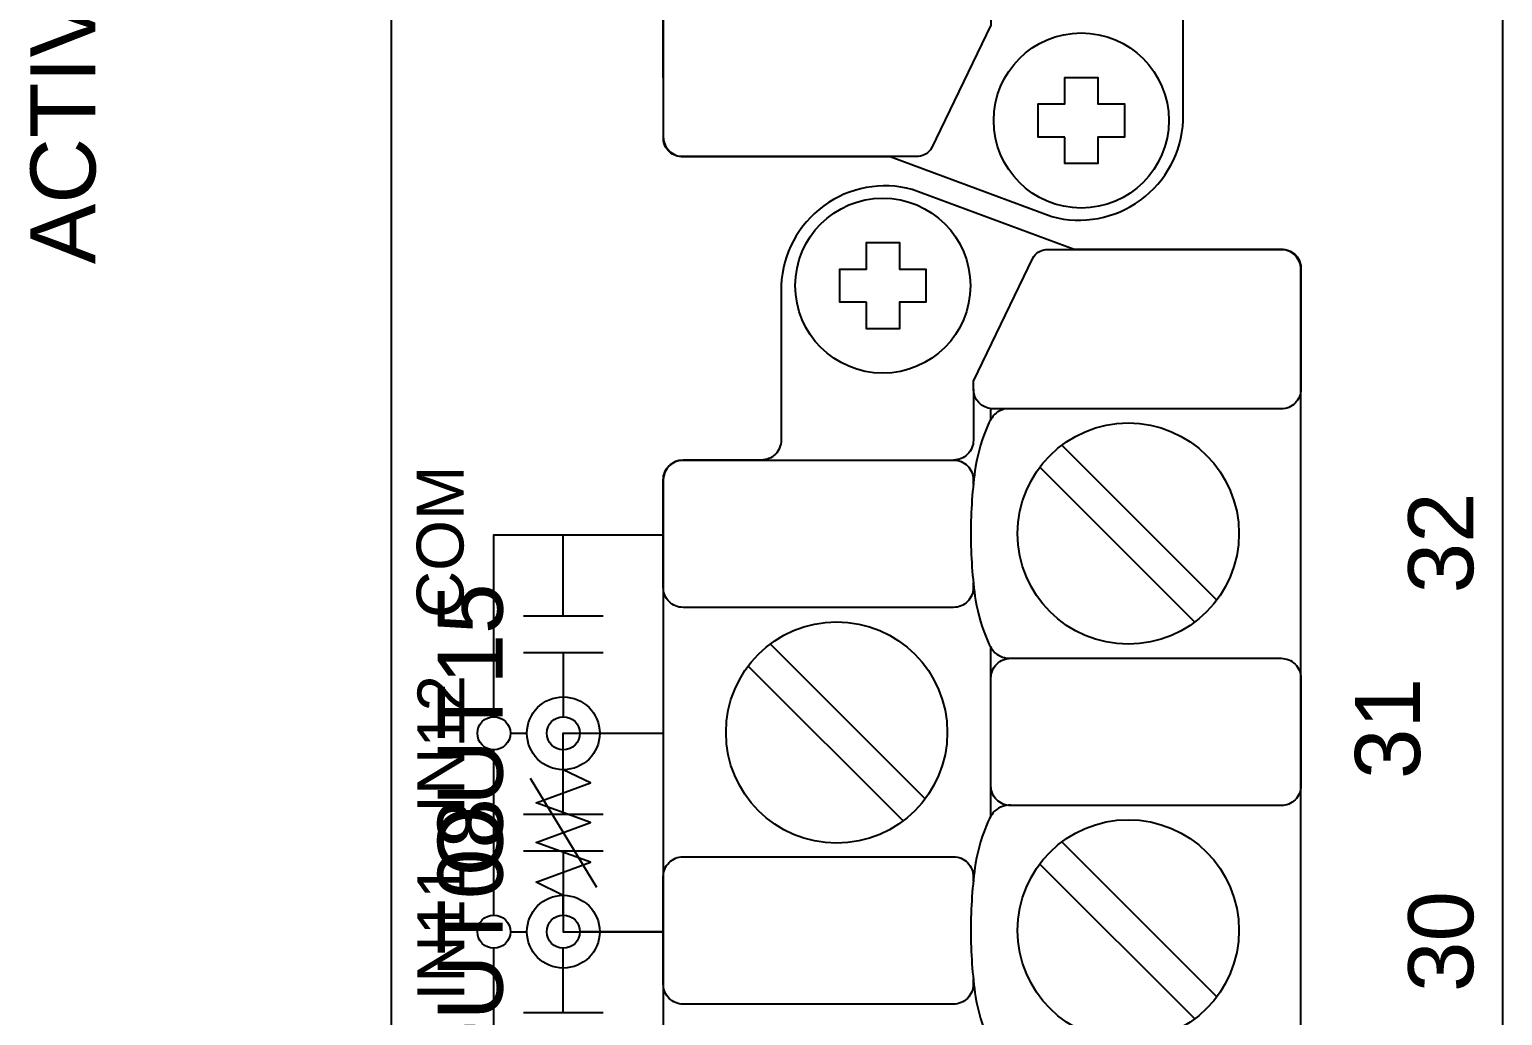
# Model space of a CAD drawing. Extents: x 1 to 47, y 1 to 35.
# Drawn here: x 29.284 to 31.511, y 13.139 to 14.63 of the extents above; entities that cross this region are included whole.
import ezdxf

# ---------------------------------------------------------------- set-up
doc = ezdxf.new("R2010")
doc.units = 0
doc.header["$MEASUREMENT"] = 0
for name, color, linetype in [('4_01__0__EMPTY', 7, 'CONTINUOUS'), ('4_02__1___8__INDEPENDENT_I', 7, 'CONTINUOUS'), ('4_03__2___8__OPTOISOLATED_', 7, 'CONTINUOUS'), ('4_04__4___24__OPTOISOLATED', 7, 'CONTINUOUS'), ('4_05__5___8__INDEPENDENT_I', 7, 'CONTINUOUS'), ('4_06__6___8__INDEPENDENT_I', 7, 'CONTINUOUS'), ('4_07__7___8__OPTOISOLATED_', 7, 'CONTINUOUS'), ('4_08__8___8__OPTOISOLATED_', 7, 'CONTINUOUS'), ('7_00______DWG_', 7, 'CONTINUOUS')]:
    doc.layers.add(name, color=color, linetype=linetype)
doc.styles.add('ARIAL', font='arial.ttf')

msp = doc.modelspace()

# ---------------------------------------------------------------- linework, layer by layer
at = {"layer": '4_01__0__EMPTY'}
for points in [[(31.1761, 14.7556, 0.414213), (31.2061, 14.7856), (31.2062, 19.7674, 0.414214), (31.1762, 19.7974), (30.8631, 19.7974), (30.6184, 19.8883, 0.480048), (30.4202, 19.7433), (30.4202, 19.5091, -0.414214), (30.3902, 19.4791), (30.272, 19.4791, 0.414212), (30.242, 19.4491), (30.2419, 19.4491), (30.2419, 14.468, 0.414215), (30.2719, 14.438), (30.5848, 14.4381), (30.8296, 14.3472, 0.47859), (31.0281, 14.4922), (31.0281, 14.7256, -0.414214), (31.0581, 14.7556)], [(31.1761, 9.2556, 0.414213), (31.2061, 9.2856), (31.2062, 14.2674, 0.414214), (31.1762, 14.2974), (30.8631, 14.2974), (30.6184, 14.3883, 0.480048), (30.4202, 14.2433), (30.4202, 14.0091, -0.414214), (30.3902, 13.9791), (30.272, 13.9791, 0.414212), (30.242, 13.9491), (30.2419, 13.9491), (30.2419, 8.968, 0.414215), (30.2719, 8.938), (30.5848, 8.9381), (30.8296, 8.8472, 0.47859), (31.0281, 8.9922), (31.0281, 9.2256, -0.414214), (31.0581, 9.2556)]]:
    msp.add_lwpolyline(points, format="xyb", close=True, dxfattribs=at)
for points in [[(30.8492, 14.4676), (30.8089, 14.4676), (30.8089, 14.5176), (30.8492, 14.5176), (30.8492, 14.5577), (30.8991, 14.5577), (30.8991, 14.5176), (30.9391, 14.5176), (30.9391, 14.4676), (30.8991, 14.4676), (30.8991, 14.4275), (30.8492, 14.4275)], [(30.5491, 14.2179), (30.5088, 14.2179), (30.5088, 14.2678), (30.5491, 14.2678), (30.5491, 14.3079), (30.599, 14.3079), (30.599, 14.2678), (30.639, 14.2678), (30.639, 14.2179), (30.599, 14.2179), (30.599, 14.1777), (30.5491, 14.1777)]]:
    msp.add_lwpolyline(points, close=True, dxfattribs=at)
for centre in [(30.874, 14.4926), (30.5739, 14.2428)]:
    msp.add_circle(centre, 0.1324, dxfattribs=at)
at = {"layer": '4_02__1___8__INDEPENDENT_I'}
for points in [[(31.1761, 14.7556, 0.414213), (31.2061, 14.7856), (31.2062, 19.7674, 0.414214), (31.1762, 19.7974), (30.8631, 19.7974), (30.6184, 19.8883, 0.480048), (30.4202, 19.7433), (30.4202, 19.5091, -0.414214), (30.3902, 19.4791), (30.272, 19.4791, 0.414212), (30.242, 19.4491), (30.2419, 19.4491), (30.2419, 14.468, 0.414215), (30.2719, 14.438), (30.5848, 14.4381), (30.8296, 14.3472, 0.47859), (31.0281, 14.4922), (31.0281, 14.7256, -0.414214), (31.0581, 14.7556)], [(31.1761, 9.2556, 0.414213), (31.2061, 9.2856), (31.2062, 14.2674, 0.414214), (31.1762, 14.2974), (30.8631, 14.2974), (30.6184, 14.3883, 0.480048), (30.4202, 14.2433), (30.4202, 14.0091, -0.414214), (30.3902, 13.9791), (30.272, 13.9791, 0.414212), (30.242, 13.9491), (30.2419, 13.9491), (30.2419, 8.968, 0.414215), (30.2719, 8.938), (30.5848, 8.9381), (30.8296, 8.8472, 0.47859), (31.0281, 8.9922), (31.0281, 9.2256, -0.414214), (31.0581, 9.2556)], [(31.206, 14.2707), (31.2062, 14.0864, -0.414214), (31.1762, 14.0564), (30.7391, 14.0564, -0.390527), (30.7108, 14.0864), (30.7108, 14.0986), (30.8005, 14.2845, -0.241514), (30.8205, 14.2974), (31.1762, 14.2974, -0.422157)]]:
    msp.add_lwpolyline(points, format="xyb", close=True, dxfattribs=at)
for points in [[(30.7374, 14.9949), (30.7374, 14.6368), (30.6476, 14.4509, -0.241986), (30.6277, 14.4381), (30.2719, 14.438, -0.422157), (30.2421, 14.4647), (30.2419, 14.649, -0.414214), (30.2719, 14.679), (30.7091, 14.679, -0.390527), (30.7374, 14.649)], [(30.7108, 14.0864), (30.7109, 14.0091, -0.414214), (30.6809, 13.9791)], [(30.7589, 14.0564, 0.127742), (30.7435, 14.0486, 0.081668), (30.7333, 14.033, 0.0591), (30.714, 13.9693, 0.034646), (30.7069, 13.8678, 0.03436), (30.714, 13.7671, 0.0591), (30.7333, 13.7034, 0.081668), (30.7435, 13.6877, 0.191033), (30.7674, 13.6792)], [(30.7107, 13.7941), (30.7107, 13.7862, -0.414214), (30.6807, 13.7562), (30.2719, 13.7562, -0.414214), (30.2419, 13.7862), (30.2419, 13.9491, -0.414214), (30.2719, 13.9791), (30.6807, 13.9791, -0.414214), (30.7107, 13.9491), (30.7107, 13.9423)], [(30.7374, 13.6492, -0.414214), (30.7674, 13.6792), (31.1761, 13.6792, -0.414214), (31.2061, 13.6492), (31.2061, 13.4864, -0.414214), (31.1761, 13.4564), (30.7674, 13.4564, -0.414214), (30.7374, 13.4864)], [(30.7674, 13.4571, 0.191033), (30.7435, 13.4486, 0.081668), (30.7333, 13.433, 0.0591), (30.714, 13.3693, 0.034646), (30.7069, 13.2678, 0.03436), (30.714, 13.1671, 0.0591), (30.7333, 13.1034, 0.081668), (30.7435, 13.0877, 0.191033), (30.7674, 13.0792)], [(30.7107, 13.1941), (30.7107, 13.1862, -0.414214), (30.6807, 13.1562), (30.2719, 13.1562, -0.414214), (30.2419, 13.1862), (30.2419, 13.3491, -0.414214), (30.2719, 13.3791), (30.6807, 13.3791, -0.414214), (30.7107, 13.3491), (30.7107, 13.3422)]]:
    msp.add_lwpolyline(points, format="xyb", dxfattribs=at)
for points in [[(30.8492, 14.4676), (30.8089, 14.4676), (30.8089, 14.5176), (30.8492, 14.5176), (30.8492, 14.5577), (30.8991, 14.5577), (30.8991, 14.5176), (30.9391, 14.5176), (30.9391, 14.4676), (30.8991, 14.4676), (30.8991, 14.4275), (30.8492, 14.4275)], [(30.5491, 14.2179), (30.5088, 14.2179), (30.5088, 14.2678), (30.5491, 14.2678), (30.5491, 14.3079), (30.599, 14.3079), (30.599, 14.2678), (30.639, 14.2678), (30.639, 14.2179), (30.599, 14.2179), (30.599, 14.1777), (30.5491, 14.1777)]]:
    msp.add_lwpolyline(points, close=True, dxfattribs=at)
for points in [[(30.7367, 14.0567), (30.7367, 14.0396)], [(30.8447, 14.0016), (31.0789, 13.7674)], [(30.8113, 13.9681), (31.0455, 13.734)], [(30.0908, 13.7436), (30.0908, 13.8658), (30.2419, 13.8658)], [(30.0308, 13.7436), (30.1508, 13.7436)], [(30.4038, 13.7009), (30.6379, 13.4667)], [(30.0308, 13.6879), (30.1508, 13.6879)], [(30.0908, 13.6879), (30.0908, 13.5907)], [(30.7374, 13.4406), (30.7374, 13.6957)], [(30.3703, 13.6675), (30.6045, 13.4333)], [(30.1158, 13.5658), (30.2419, 13.5658)], [(30.0908, 13.4436), (30.0908, 13.5408)], [(30.0408, 13.4982), (30.1408, 13.3332)], [(30.0308, 13.4436), (30.1508, 13.4436)], [(30.0308, 13.3879), (30.1508, 13.3879)], [(30.0908, 13.3879), (30.0908, 13.2658), (30.2419, 13.2658)], [(30.8447, 13.4016), (31.0789, 13.1674)], [(30.8113, 13.3681), (31.0455, 13.134)]]:
    msp.add_lwpolyline(points, dxfattribs=at)
for centre, radius in [((30.874, 14.4926), 0.1324), ((30.5739, 14.2428), 0.1324), ((30.9451, 13.8678), 0.1673), ((30.5041, 13.5671), 0.1673), ((30.0908, 13.5658), 0.025), ((30.9451, 13.2678), 0.1673)]:
    msp.add_circle(centre, radius, dxfattribs=at)
at = {"layer": '4_03__2___8__OPTOISOLATED_'}
for points in [[(31.1761, 14.7556, 0.414213), (31.2061, 14.7856), (31.2062, 19.7674, 0.414214), (31.1762, 19.7974), (30.8631, 19.7974), (30.6184, 19.8883, 0.480048), (30.4202, 19.7433), (30.4202, 19.5091, -0.414214), (30.3902, 19.4791), (30.272, 19.4791, 0.414212), (30.242, 19.4491), (30.2419, 19.4491), (30.2419, 14.468, 0.414215), (30.2719, 14.438), (30.5848, 14.4381), (30.8296, 14.3472, 0.47859), (31.0281, 14.4922), (31.0281, 14.7256, -0.414214), (31.0581, 14.7556)], [(31.1761, 9.2556, 0.414213), (31.2061, 9.2856), (31.2062, 14.2674, 0.414214), (31.1762, 14.2974), (30.8631, 14.2974), (30.6184, 14.3883, 0.480048), (30.4202, 14.2433), (30.4202, 14.0091, -0.414214), (30.3902, 13.9791), (30.272, 13.9791, 0.414212), (30.242, 13.9491), (30.2419, 13.9491), (30.2419, 8.968, 0.414215), (30.2719, 8.938), (30.5848, 8.9381), (30.8296, 8.8472, 0.47859), (31.0281, 8.9922), (31.0281, 9.2256, -0.414214), (31.0581, 9.2556)], [(31.206, 14.2707), (31.2062, 14.0864, -0.414214), (31.1762, 14.0564), (30.7391, 14.0564, -0.390527), (30.7108, 14.0864), (30.7108, 14.0986), (30.8005, 14.2845, -0.241514), (30.8205, 14.2974), (31.1762, 14.2974, -0.422157)]]:
    msp.add_lwpolyline(points, format="xyb", close=True, dxfattribs=at)
for points in [[(30.7374, 14.9949), (30.7374, 14.6368), (30.6476, 14.4509, -0.241986), (30.6277, 14.4381), (30.2719, 14.438, -0.422157), (30.2421, 14.4647), (30.2419, 14.649, -0.414214), (30.2719, 14.679), (30.7091, 14.679, -0.390527), (30.7374, 14.649)], [(30.7108, 14.0864), (30.7109, 14.0091, -0.414214), (30.6809, 13.9791)], [(30.7589, 14.0564, 0.127742), (30.7435, 14.0486, 0.081668), (30.7333, 14.033, 0.0591), (30.714, 13.9693, 0.034646), (30.7069, 13.8678, 0.03436), (30.714, 13.7671, 0.0591), (30.7333, 13.7034, 0.081668), (30.7435, 13.6877, 0.191033), (30.7674, 13.6792)], [(30.7107, 13.7941), (30.7107, 13.7862, -0.414214), (30.6807, 13.7562), (30.2719, 13.7562, -0.414214), (30.2419, 13.7862), (30.2419, 13.9491, -0.414214), (30.2719, 13.9791), (30.6807, 13.9791, -0.414214), (30.7107, 13.9491), (30.7107, 13.9423)], [(30.7374, 13.6492, -0.414214), (30.7674, 13.6792), (31.1761, 13.6792, -0.414214), (31.2061, 13.6492), (31.2061, 13.4864, -0.414214), (31.1761, 13.4564), (30.7674, 13.4564, -0.414214), (30.7374, 13.4864)], [(30.7674, 13.4571, 0.191033), (30.7435, 13.4486, 0.081668), (30.7333, 13.433, 0.0591), (30.714, 13.3693, 0.034646), (30.7069, 13.2678, 0.03436), (30.714, 13.1671, 0.0591), (30.7333, 13.1034, 0.081668), (30.7435, 13.0877, 0.191033), (30.7674, 13.0792)], [(30.7107, 13.1941), (30.7107, 13.1862, -0.414214), (30.6807, 13.1562), (30.2719, 13.1562, -0.414214), (30.2419, 13.1862), (30.2419, 13.3491, -0.414214), (30.2719, 13.3791), (30.6807, 13.3791, -0.414214), (30.7107, 13.3491), (30.7107, 13.3422)]]:
    msp.add_lwpolyline(points, format="xyb", dxfattribs=at)
for points in [[(30.8492, 14.4676), (30.8089, 14.4676), (30.8089, 14.5176), (30.8492, 14.5176), (30.8492, 14.5577), (30.8991, 14.5577), (30.8991, 14.5176), (30.9391, 14.5176), (30.9391, 14.4676), (30.8991, 14.4676), (30.8991, 14.4275), (30.8492, 14.4275)], [(30.5491, 14.2179), (30.5088, 14.2179), (30.5088, 14.2678), (30.5491, 14.2678), (30.5491, 14.3079), (30.599, 14.3079), (30.599, 14.2678), (30.639, 14.2678), (30.639, 14.2179), (30.599, 14.2179), (30.599, 14.1777), (30.5491, 14.1777)]]:
    msp.add_lwpolyline(points, close=True, dxfattribs=at)
for points in [[(30.7367, 14.0567), (30.7367, 14.0396)], [(30.8447, 14.0016), (31.0789, 13.7674)], [(30.8113, 13.9681), (31.0455, 13.734)], [(30.0908, 13.7436), (30.0908, 13.8658), (30.2419, 13.8658)], [(30.0308, 13.7436), (30.1508, 13.7436)], [(30.4038, 13.7009), (30.6379, 13.4667)], [(30.0308, 13.6879), (30.1508, 13.6879)], [(30.0908, 13.6879), (30.0908, 13.5907)], [(30.7374, 13.4406), (30.7374, 13.6957)], [(30.3703, 13.6675), (30.6045, 13.4333)], [(30.1158, 13.5658), (30.2419, 13.5658)], [(30.0908, 13.4436), (30.0908, 13.5408)], [(30.0408, 13.4982), (30.1408, 13.3332)], [(30.0308, 13.4436), (30.1508, 13.4436)], [(30.0308, 13.3879), (30.1508, 13.3879)], [(30.0908, 13.3879), (30.0908, 13.2658), (30.2419, 13.2658)], [(30.8447, 13.4016), (31.0789, 13.1674)], [(30.8113, 13.3681), (31.0455, 13.134)]]:
    msp.add_lwpolyline(points, dxfattribs=at)
for centre, radius in [((30.874, 14.4926), 0.1324), ((30.5739, 14.2428), 0.1324), ((30.9451, 13.8678), 0.1673), ((30.5041, 13.5671), 0.1673), ((30.0908, 13.5658), 0.025), ((30.9451, 13.2678), 0.1673)]:
    msp.add_circle(centre, radius, dxfattribs=at)
at = {"layer": '4_04__4___24__OPTOISOLATED'}
for points in [[(31.1761, 14.7556, 0.414213), (31.2061, 14.7856), (31.2062, 19.7674, 0.414214), (31.1762, 19.7974), (30.8631, 19.7974), (30.6184, 19.8883, 0.480048), (30.4202, 19.7433), (30.4202, 19.5091, -0.414214), (30.3902, 19.4791), (30.272, 19.4791, 0.414212), (30.242, 19.4491), (30.2419, 19.4491), (30.2419, 14.468, 0.414215), (30.2719, 14.438), (30.5848, 14.4381), (30.8296, 14.3472, 0.47859), (31.0281, 14.4922), (31.0281, 14.7256, -0.414214), (31.0581, 14.7556)], [(31.1761, 9.2556, 0.414213), (31.2061, 9.2856), (31.2062, 14.2674, 0.414214), (31.1762, 14.2974), (30.8631, 14.2974), (30.6184, 14.3883, 0.480048), (30.4202, 14.2433), (30.4202, 14.0091, -0.414214), (30.3902, 13.9791), (30.272, 13.9791, 0.414212), (30.242, 13.9491), (30.2419, 13.9491), (30.2419, 8.968, 0.414215), (30.2719, 8.938), (30.5848, 8.9381), (30.8296, 8.8472, 0.47859), (31.0281, 8.9922), (31.0281, 9.2256, -0.414214), (31.0581, 9.2556)], [(31.206, 14.2707), (31.2062, 14.0864, -0.414214), (31.1762, 14.0564), (30.7391, 14.0564, -0.390527), (30.7108, 14.0864), (30.7108, 14.0986), (30.8005, 14.2845, -0.241514), (30.8205, 14.2974), (31.1762, 14.2974, -0.422157)]]:
    msp.add_lwpolyline(points, format="xyb", close=True, dxfattribs=at)
for points in [[(30.7374, 14.9949), (30.7374, 14.6368), (30.6476, 14.4509, -0.241986), (30.6277, 14.4381), (30.2719, 14.438, -0.422157), (30.2421, 14.4647), (30.2419, 14.649, -0.414214), (30.2719, 14.679), (30.7091, 14.679, -0.390527), (30.7374, 14.649)], [(30.7108, 14.0864), (30.7109, 14.0091, -0.414214), (30.6809, 13.9791)], [(30.7589, 14.0564, 0.127742), (30.7435, 14.0486, 0.081668), (30.7333, 14.033, 0.0591), (30.714, 13.9693, 0.034646), (30.7069, 13.8678, 0.03436), (30.714, 13.7671, 0.0591), (30.7333, 13.7034, 0.081668), (30.7435, 13.6877, 0.191033), (30.7674, 13.6792)], [(30.7107, 13.7941), (30.7107, 13.7862, -0.414214), (30.6807, 13.7562), (30.2719, 13.7562, -0.414214), (30.2419, 13.7862), (30.2419, 13.9491, -0.414214), (30.2719, 13.9791), (30.6807, 13.9791, -0.414214), (30.7107, 13.9491), (30.7107, 13.9423)], [(30.7374, 13.6492, -0.414214), (30.7674, 13.6792), (31.1761, 13.6792, -0.414214), (31.2061, 13.6492), (31.2061, 13.4864, -0.414214), (31.1761, 13.4564), (30.7674, 13.4564, -0.414214), (30.7374, 13.4864)], [(30.7674, 13.4571, 0.191033), (30.7435, 13.4486, 0.081668), (30.7333, 13.433, 0.0591), (30.714, 13.3693, 0.034646), (30.7069, 13.2678, 0.03436), (30.714, 13.1671, 0.0591), (30.7333, 13.1034, 0.081668), (30.7435, 13.0877, 0.191033), (30.7674, 13.0792)], [(30.7107, 13.1941), (30.7107, 13.1862, -0.414214), (30.6807, 13.1562), (30.2719, 13.1562, -0.414214), (30.2419, 13.1862), (30.2419, 13.3491, -0.414214), (30.2719, 13.3791), (30.6807, 13.3791, -0.414214), (30.7107, 13.3491), (30.7107, 13.3422)]]:
    msp.add_lwpolyline(points, format="xyb", dxfattribs=at)
for points in [[(30.8492, 14.4676), (30.8089, 14.4676), (30.8089, 14.5176), (30.8492, 14.5176), (30.8492, 14.5577), (30.8991, 14.5577), (30.8991, 14.5176), (30.9391, 14.5176), (30.9391, 14.4676), (30.8991, 14.4676), (30.8991, 14.4275), (30.8492, 14.4275)], [(30.5491, 14.2179), (30.5088, 14.2179), (30.5088, 14.2678), (30.5491, 14.2678), (30.5491, 14.3079), (30.599, 14.3079), (30.599, 14.2678), (30.639, 14.2678), (30.639, 14.2179), (30.599, 14.2179), (30.599, 14.1777), (30.5491, 14.1777)]]:
    msp.add_lwpolyline(points, close=True, dxfattribs=at)
for points in [[(30.7367, 14.0567), (30.7367, 14.0396)], [(30.8447, 14.0016), (31.0789, 13.7674)], [(30.8113, 13.9681), (31.0455, 13.734)], [(29.9858, 13.5908), (29.9858, 13.8658), (30.2419, 13.8658)], [(30.4038, 13.7009), (30.6379, 13.4667)], [(30.7374, 13.4406), (30.7374, 13.6957)], [(30.3703, 13.6675), (30.6045, 13.4333)], [(30.0108, 13.5658), (30.0358, 13.5658)], [(30.1458, 13.5658), (30.2419, 13.5658)], [(29.9858, 13.2908), (29.9858, 13.5408)], [(30.8447, 13.4016), (31.0789, 13.1674)], [(30.8113, 13.3681), (31.0455, 13.134)], [(30.0108, 13.2658), (30.0358, 13.2658)], [(30.1458, 13.2658), (30.2419, 13.2658)], [(29.9858, 12.9908), (29.9858, 13.2408)]]:
    msp.add_lwpolyline(points, dxfattribs=at)
for centre, radius in [((30.874, 14.4926), 0.1324), ((30.5739, 14.2428), 0.1324), ((30.9451, 13.8678), 0.1673), ((30.5041, 13.5671), 0.1673), ((30.0908, 13.5658), 0.055), ((29.9858, 13.5658), 0.025), ((30.9451, 13.2678), 0.1673), ((30.0908, 13.2658), 0.055), ((29.9858, 13.2658), 0.025)]:
    msp.add_circle(centre, radius, dxfattribs=at)
at = {"layer": '4_05__5___8__INDEPENDENT_I'}
for points in [[(31.1761, 14.7556, 0.414213), (31.2061, 14.7856), (31.2062, 19.7674, 0.414214), (31.1762, 19.7974), (30.8631, 19.7974), (30.6184, 19.8883, 0.480048), (30.4202, 19.7433), (30.4202, 19.5091, -0.414214), (30.3902, 19.4791), (30.272, 19.4791, 0.414212), (30.242, 19.4491), (30.2419, 19.4491), (30.2419, 14.468, 0.414215), (30.2719, 14.438), (30.5848, 14.4381), (30.8296, 14.3472, 0.47859), (31.0281, 14.4922), (31.0281, 14.7256, -0.414214), (31.0581, 14.7556)], [(31.1761, 9.2556, 0.414213), (31.2061, 9.2856), (31.2062, 14.2674, 0.414214), (31.1762, 14.2974), (30.8631, 14.2974), (30.6184, 14.3883, 0.480048), (30.4202, 14.2433), (30.4202, 14.0091, -0.414214), (30.3902, 13.9791), (30.272, 13.9791, 0.414212), (30.242, 13.9491), (30.2419, 13.9491), (30.2419, 8.968, 0.414215), (30.2719, 8.938), (30.5848, 8.9381), (30.8296, 8.8472, 0.47859), (31.0281, 8.9922), (31.0281, 9.2256, -0.414214), (31.0581, 9.2556)], [(31.206, 14.2707), (31.2062, 14.0864, -0.414214), (31.1762, 14.0564), (30.7391, 14.0564, -0.390527), (30.7108, 14.0864), (30.7108, 14.0986), (30.8005, 14.2845, -0.241514), (30.8205, 14.2974), (31.1762, 14.2974, -0.422157)]]:
    msp.add_lwpolyline(points, format="xyb", close=True, dxfattribs=at)
for points in [[(30.7374, 14.9949), (30.7374, 14.6368), (30.6476, 14.4509, -0.241986), (30.6277, 14.4381), (30.2719, 14.438, -0.422157), (30.2421, 14.4647), (30.2419, 14.649, -0.414214), (30.2719, 14.679), (30.7091, 14.679, -0.390527), (30.7374, 14.649)], [(30.7108, 14.0864), (30.7109, 14.0091, -0.414214), (30.6809, 13.9791)], [(30.7589, 14.0564, 0.127742), (30.7435, 14.0486, 0.081668), (30.7333, 14.033, 0.0591), (30.714, 13.9693, 0.034646), (30.7069, 13.8678, 0.03436), (30.714, 13.7671, 0.0591), (30.7333, 13.7034, 0.081668), (30.7435, 13.6877, 0.191033), (30.7674, 13.6792)], [(30.7107, 13.7941), (30.7107, 13.7862, -0.414214), (30.6807, 13.7562), (30.2719, 13.7562, -0.414214), (30.2419, 13.7862), (30.2419, 13.9491, -0.414214), (30.2719, 13.9791), (30.6807, 13.9791, -0.414214), (30.7107, 13.9491), (30.7107, 13.9423)], [(30.7374, 13.6492, -0.414214), (30.7674, 13.6792), (31.1761, 13.6792, -0.414214), (31.2061, 13.6492), (31.2061, 13.4864, -0.414214), (31.1761, 13.4564), (30.7674, 13.4564, -0.414214), (30.7374, 13.4864)], [(30.7674, 13.4571, 0.191033), (30.7435, 13.4486, 0.081668), (30.7333, 13.433, 0.0591), (30.714, 13.3693, 0.034646), (30.7069, 13.2678, 0.03436), (30.714, 13.1671, 0.0591), (30.7333, 13.1034, 0.081668), (30.7435, 13.0877, 0.191033), (30.7674, 13.0792)], [(30.7107, 13.1941), (30.7107, 13.1862, -0.414214), (30.6807, 13.1562), (30.2719, 13.1562, -0.414214), (30.2419, 13.1862), (30.2419, 13.3491, -0.414214), (30.2719, 13.3791), (30.6807, 13.3791, -0.414214), (30.7107, 13.3491), (30.7107, 13.3422)]]:
    msp.add_lwpolyline(points, format="xyb", dxfattribs=at)
for points in [[(30.8492, 14.4676), (30.8089, 14.4676), (30.8089, 14.5176), (30.8492, 14.5176), (30.8492, 14.5577), (30.8991, 14.5577), (30.8991, 14.5176), (30.9391, 14.5176), (30.9391, 14.4676), (30.8991, 14.4676), (30.8991, 14.4275), (30.8492, 14.4275)], [(30.5491, 14.2179), (30.5088, 14.2179), (30.5088, 14.2678), (30.5491, 14.2678), (30.5491, 14.3079), (30.599, 14.3079), (30.599, 14.2678), (30.639, 14.2678), (30.639, 14.2179), (30.599, 14.2179), (30.599, 14.1777), (30.5491, 14.1777)]]:
    msp.add_lwpolyline(points, close=True, dxfattribs=at)
for points in [[(30.7367, 14.0567), (30.7367, 14.0396)], [(30.8447, 14.0016), (31.0789, 13.7674)], [(30.8113, 13.9681), (31.0455, 13.734)], [(30.4038, 13.7009), (30.6379, 13.4667)], [(30.7374, 13.4406), (30.7374, 13.6957)], [(30.3703, 13.6675), (30.6045, 13.4333)], [(30.0908, 13.2908), (30.0908, 13.3207), (30.0496, 13.3407), (30.1321, 13.3707), (30.0496, 13.4007), (30.1321, 13.4307), (30.0496, 13.4608), (30.1321, 13.4908), (30.0908, 13.5108), (30.0908, 13.5658), (30.2419, 13.5658)], [(30.8447, 13.4016), (31.0789, 13.1674)], [(30.8113, 13.3681), (31.0455, 13.134)], [(30.2419, 13.2658), (30.1158, 13.2658)], [(30.0908, 13.1436), (30.0908, 13.2408)], [(30.0308, 13.1436), (30.1508, 13.1436)]]:
    msp.add_lwpolyline(points, dxfattribs=at)
for centre, radius in [((30.874, 14.4926), 0.1324), ((30.5739, 14.2428), 0.1324), ((30.9451, 13.8678), 0.1673), ((30.5041, 13.5671), 0.1673), ((30.9451, 13.2678), 0.1673), ((30.0908, 13.2658), 0.025)]:
    msp.add_circle(centre, radius, dxfattribs=at)
at = {"layer": '4_06__6___8__INDEPENDENT_I'}
for points in [[(31.1761, 14.7556, 0.414213), (31.2061, 14.7856), (31.2062, 19.7674, 0.414214), (31.1762, 19.7974), (30.8631, 19.7974), (30.6184, 19.8883, 0.480048), (30.4202, 19.7433), (30.4202, 19.5091, -0.414214), (30.3902, 19.4791), (30.272, 19.4791, 0.414212), (30.242, 19.4491), (30.2419, 19.4491), (30.2419, 14.468, 0.414215), (30.2719, 14.438), (30.5848, 14.4381), (30.8296, 14.3472, 0.47859), (31.0281, 14.4922), (31.0281, 14.7256, -0.414214), (31.0581, 14.7556)], [(31.1761, 9.2556, 0.414213), (31.2061, 9.2856), (31.2062, 14.2674, 0.414214), (31.1762, 14.2974), (30.8631, 14.2974), (30.6184, 14.3883, 0.480048), (30.4202, 14.2433), (30.4202, 14.0091, -0.414214), (30.3902, 13.9791), (30.272, 13.9791, 0.414212), (30.242, 13.9491), (30.2419, 13.9491), (30.2419, 8.968, 0.414215), (30.2719, 8.938), (30.5848, 8.9381), (30.8296, 8.8472, 0.47859), (31.0281, 8.9922), (31.0281, 9.2256, -0.414214), (31.0581, 9.2556)], [(31.206, 14.2707), (31.2062, 14.0864, -0.414214), (31.1762, 14.0564), (30.7391, 14.0564, -0.390527), (30.7108, 14.0864), (30.7108, 14.0986), (30.8005, 14.2845, -0.241514), (30.8205, 14.2974), (31.1762, 14.2974, -0.422157)]]:
    msp.add_lwpolyline(points, format="xyb", close=True, dxfattribs=at)
for points in [[(30.7374, 14.9949), (30.7374, 14.6368), (30.6476, 14.4509, -0.241986), (30.6277, 14.4381), (30.2719, 14.438, -0.422157), (30.2421, 14.4647), (30.2419, 14.649, -0.414214), (30.2719, 14.679), (30.7091, 14.679, -0.390527), (30.7374, 14.649)], [(30.7108, 14.0864), (30.7109, 14.0091, -0.414214), (30.6809, 13.9791)], [(30.7589, 14.0564, 0.127742), (30.7435, 14.0486, 0.081668), (30.7333, 14.033, 0.0591), (30.714, 13.9693, 0.034646), (30.7069, 13.8678, 0.03436), (30.714, 13.7671, 0.0591), (30.7333, 13.7034, 0.081668), (30.7435, 13.6877, 0.191033), (30.7674, 13.6792)], [(30.7107, 13.7941), (30.7107, 13.7862, -0.414214), (30.6807, 13.7562), (30.2719, 13.7562, -0.414214), (30.2419, 13.7862), (30.2419, 13.9491, -0.414214), (30.2719, 13.9791), (30.6807, 13.9791, -0.414214), (30.7107, 13.9491), (30.7107, 13.9423)], [(30.7374, 13.6492, -0.414214), (30.7674, 13.6792), (31.1761, 13.6792, -0.414214), (31.2061, 13.6492), (31.2061, 13.4864, -0.414214), (31.1761, 13.4564), (30.7674, 13.4564, -0.414214), (30.7374, 13.4864)], [(30.7674, 13.4571, 0.191033), (30.7435, 13.4486, 0.081668), (30.7333, 13.433, 0.0591), (30.714, 13.3693, 0.034646), (30.7069, 13.2678, 0.03436), (30.714, 13.1671, 0.0591), (30.7333, 13.1034, 0.081668), (30.7435, 13.0877, 0.191033), (30.7674, 13.0792)], [(30.7107, 13.1941), (30.7107, 13.1862, -0.414214), (30.6807, 13.1562), (30.2719, 13.1562, -0.414214), (30.2419, 13.1862), (30.2419, 13.3491, -0.414214), (30.2719, 13.3791), (30.6807, 13.3791, -0.414214), (30.7107, 13.3491), (30.7107, 13.3422)]]:
    msp.add_lwpolyline(points, format="xyb", dxfattribs=at)
for points in [[(30.8492, 14.4676), (30.8089, 14.4676), (30.8089, 14.5176), (30.8492, 14.5176), (30.8492, 14.5577), (30.8991, 14.5577), (30.8991, 14.5176), (30.9391, 14.5176), (30.9391, 14.4676), (30.8991, 14.4676), (30.8991, 14.4275), (30.8492, 14.4275)], [(30.5491, 14.2179), (30.5088, 14.2179), (30.5088, 14.2678), (30.5491, 14.2678), (30.5491, 14.3079), (30.599, 14.3079), (30.599, 14.2678), (30.639, 14.2678), (30.639, 14.2179), (30.599, 14.2179), (30.599, 14.1777), (30.5491, 14.1777)]]:
    msp.add_lwpolyline(points, close=True, dxfattribs=at)
for points in [[(30.7367, 14.0567), (30.7367, 14.0396)], [(30.8447, 14.0016), (31.0789, 13.7674)], [(30.8113, 13.9681), (31.0455, 13.734)], [(30.0908, 13.7436), (30.0908, 13.8658), (30.2419, 13.8658)], [(30.0308, 13.7436), (30.1508, 13.7436)], [(30.4038, 13.7009), (30.6379, 13.4667)], [(30.0308, 13.6879), (30.1508, 13.6879)], [(30.0908, 13.6879), (30.0908, 13.5907)], [(30.7374, 13.4406), (30.7374, 13.6957)], [(30.3703, 13.6675), (30.6045, 13.4333)], [(30.1158, 13.5658), (30.2419, 13.5658)], [(30.0908, 13.4436), (30.0908, 13.5408)], [(30.0408, 13.4982), (30.1408, 13.3332)], [(30.0308, 13.4436), (30.1508, 13.4436)], [(30.0308, 13.3879), (30.1508, 13.3879)], [(30.0908, 13.3879), (30.0908, 13.2658), (30.2419, 13.2658)], [(30.8447, 13.4016), (31.0789, 13.1674)], [(30.8113, 13.3681), (31.0455, 13.134)]]:
    msp.add_lwpolyline(points, dxfattribs=at)
for centre, radius in [((30.874, 14.4926), 0.1324), ((30.5739, 14.2428), 0.1324), ((30.9451, 13.8678), 0.1673), ((30.5041, 13.5671), 0.1673), ((30.0908, 13.5658), 0.025), ((30.9451, 13.2678), 0.1673)]:
    msp.add_circle(centre, radius, dxfattribs=at)
at = {"layer": '4_07__7___8__OPTOISOLATED_'}
for points in [[(31.1761, 14.7556, 0.414213), (31.2061, 14.7856), (31.2062, 19.7674, 0.414214), (31.1762, 19.7974), (30.8631, 19.7974), (30.6184, 19.8883, 0.480048), (30.4202, 19.7433), (30.4202, 19.5091, -0.414214), (30.3902, 19.4791), (30.272, 19.4791, 0.414212), (30.242, 19.4491), (30.2419, 19.4491), (30.2419, 14.468, 0.414215), (30.2719, 14.438), (30.5848, 14.4381), (30.8296, 14.3472, 0.47859), (31.0281, 14.4922), (31.0281, 14.7256, -0.414214), (31.0581, 14.7556)], [(31.1761, 9.2556, 0.414213), (31.2061, 9.2856), (31.2062, 14.2674, 0.414214), (31.1762, 14.2974), (30.8631, 14.2974), (30.6184, 14.3883, 0.480048), (30.4202, 14.2433), (30.4202, 14.0091, -0.414214), (30.3902, 13.9791), (30.272, 13.9791, 0.414212), (30.242, 13.9491), (30.2419, 13.9491), (30.2419, 8.968, 0.414215), (30.2719, 8.938), (30.5848, 8.9381), (30.8296, 8.8472, 0.47859), (31.0281, 8.9922), (31.0281, 9.2256, -0.414214), (31.0581, 9.2556)], [(31.206, 14.2707), (31.2062, 14.0864, -0.414214), (31.1762, 14.0564), (30.7391, 14.0564, -0.390527), (30.7108, 14.0864), (30.7108, 14.0986), (30.8005, 14.2845, -0.241514), (30.8205, 14.2974), (31.1762, 14.2974, -0.422157)]]:
    msp.add_lwpolyline(points, format="xyb", close=True, dxfattribs=at)
for points in [[(30.7374, 14.9949), (30.7374, 14.6368), (30.6476, 14.4509, -0.241986), (30.6277, 14.4381), (30.2719, 14.438, -0.422157), (30.2421, 14.4647), (30.2419, 14.649, -0.414214), (30.2719, 14.679), (30.7091, 14.679, -0.390527), (30.7374, 14.649)], [(30.7108, 14.0864), (30.7109, 14.0091, -0.414214), (30.6809, 13.9791)], [(30.7589, 14.0564, 0.127742), (30.7435, 14.0486, 0.081668), (30.7333, 14.033, 0.0591), (30.714, 13.9693, 0.034646), (30.7069, 13.8678, 0.03436), (30.714, 13.7671, 0.0591), (30.7333, 13.7034, 0.081668), (30.7435, 13.6877, 0.191033), (30.7674, 13.6792)], [(30.7107, 13.7941), (30.7107, 13.7862, -0.414214), (30.6807, 13.7562), (30.2719, 13.7562, -0.414214), (30.2419, 13.7862), (30.2419, 13.9491, -0.414214), (30.2719, 13.9791), (30.6807, 13.9791, -0.414214), (30.7107, 13.9491), (30.7107, 13.9423)], [(30.7374, 13.6492, -0.414214), (30.7674, 13.6792), (31.1761, 13.6792, -0.414214), (31.2061, 13.6492), (31.2061, 13.4864, -0.414214), (31.1761, 13.4564), (30.7674, 13.4564, -0.414214), (30.7374, 13.4864)], [(30.7674, 13.4571, 0.191033), (30.7435, 13.4486, 0.081668), (30.7333, 13.433, 0.0591), (30.714, 13.3693, 0.034646), (30.7069, 13.2678, 0.03436), (30.714, 13.1671, 0.0591), (30.7333, 13.1034, 0.081668), (30.7435, 13.0877, 0.191033), (30.7674, 13.0792)], [(30.7107, 13.1941), (30.7107, 13.1862, -0.414214), (30.6807, 13.1562), (30.2719, 13.1562, -0.414214), (30.2419, 13.1862), (30.2419, 13.3491, -0.414214), (30.2719, 13.3791), (30.6807, 13.3791, -0.414214), (30.7107, 13.3491), (30.7107, 13.3422)]]:
    msp.add_lwpolyline(points, format="xyb", dxfattribs=at)
for points in [[(30.8492, 14.4676), (30.8089, 14.4676), (30.8089, 14.5176), (30.8492, 14.5176), (30.8492, 14.5577), (30.8991, 14.5577), (30.8991, 14.5176), (30.9391, 14.5176), (30.9391, 14.4676), (30.8991, 14.4676), (30.8991, 14.4275), (30.8492, 14.4275)], [(30.5491, 14.2179), (30.5088, 14.2179), (30.5088, 14.2678), (30.5491, 14.2678), (30.5491, 14.3079), (30.599, 14.3079), (30.599, 14.2678), (30.639, 14.2678), (30.639, 14.2179), (30.599, 14.2179), (30.599, 14.1777), (30.5491, 14.1777)]]:
    msp.add_lwpolyline(points, close=True, dxfattribs=at)
for points in [[(30.7367, 14.0567), (30.7367, 14.0396)], [(30.8447, 14.0016), (31.0789, 13.7674)], [(30.8113, 13.9681), (31.0455, 13.734)], [(30.0908, 13.7436), (30.0908, 13.8658), (30.2419, 13.8658)], [(30.0308, 13.7436), (30.1508, 13.7436)], [(30.4038, 13.7009), (30.6379, 13.4667)], [(30.0308, 13.6879), (30.1508, 13.6879)], [(30.0908, 13.6879), (30.0908, 13.5907)], [(30.7374, 13.4406), (30.7374, 13.6957)], [(30.3703, 13.6675), (30.6045, 13.4333)], [(30.1158, 13.5658), (30.2419, 13.5658)], [(30.0908, 13.4436), (30.0908, 13.5408)], [(30.0408, 13.4982), (30.1408, 13.3332)], [(30.0308, 13.4436), (30.1508, 13.4436)], [(30.0308, 13.3879), (30.1508, 13.3879)], [(30.0908, 13.3879), (30.0908, 13.2658), (30.2419, 13.2658)], [(30.8447, 13.4016), (31.0789, 13.1674)], [(30.8113, 13.3681), (31.0455, 13.134)]]:
    msp.add_lwpolyline(points, dxfattribs=at)
for centre, radius in [((30.874, 14.4926), 0.1324), ((30.5739, 14.2428), 0.1324), ((30.9451, 13.8678), 0.1673), ((30.5041, 13.5671), 0.1673), ((30.0908, 13.5658), 0.025), ((30.9451, 13.2678), 0.1673)]:
    msp.add_circle(centre, radius, dxfattribs=at)
at = {"layer": '4_08__8___8__OPTOISOLATED_'}
for points in [[(31.1761, 14.7556, 0.414213), (31.2061, 14.7856), (31.2062, 19.7674, 0.414214), (31.1762, 19.7974), (30.8631, 19.7974), (30.6184, 19.8883, 0.480048), (30.4202, 19.7433), (30.4202, 19.5091, -0.414214), (30.3902, 19.4791), (30.272, 19.4791, 0.414212), (30.242, 19.4491), (30.2419, 19.4491), (30.2419, 14.468, 0.414215), (30.2719, 14.438), (30.5848, 14.4381), (30.8296, 14.3472, 0.47859), (31.0281, 14.4922), (31.0281, 14.7256, -0.414214), (31.0581, 14.7556)], [(31.1761, 9.2556, 0.414213), (31.2061, 9.2856), (31.2062, 14.2674, 0.414214), (31.1762, 14.2974), (30.8631, 14.2974), (30.6184, 14.3883, 0.480048), (30.4202, 14.2433), (30.4202, 14.0091, -0.414214), (30.3902, 13.9791), (30.272, 13.9791, 0.414212), (30.242, 13.9491), (30.2419, 13.9491), (30.2419, 8.968, 0.414215), (30.2719, 8.938), (30.5848, 8.9381), (30.8296, 8.8472, 0.47859), (31.0281, 8.9922), (31.0281, 9.2256, -0.414214), (31.0581, 9.2556)], [(31.206, 14.2707), (31.2062, 14.0864, -0.414214), (31.1762, 14.0564), (30.7391, 14.0564, -0.390527), (30.7108, 14.0864), (30.7108, 14.0986), (30.8005, 14.2845, -0.241514), (30.8205, 14.2974), (31.1762, 14.2974, -0.422157)]]:
    msp.add_lwpolyline(points, format="xyb", close=True, dxfattribs=at)
for points in [[(30.7374, 14.9949), (30.7374, 14.6368), (30.6476, 14.4509, -0.241986), (30.6277, 14.4381), (30.2719, 14.438, -0.422157), (30.2421, 14.4647), (30.2419, 14.649, -0.414214), (30.2719, 14.679), (30.7091, 14.679, -0.390527), (30.7374, 14.649)], [(30.7108, 14.0864), (30.7109, 14.0091, -0.414214), (30.6809, 13.9791)], [(30.7589, 14.0564, 0.127742), (30.7435, 14.0486, 0.081668), (30.7333, 14.033, 0.0591), (30.714, 13.9693, 0.034646), (30.7069, 13.8678, 0.03436), (30.714, 13.7671, 0.0591), (30.7333, 13.7034, 0.081668), (30.7435, 13.6877, 0.191033), (30.7674, 13.6792)], [(30.7107, 13.7941), (30.7107, 13.7862, -0.414214), (30.6807, 13.7562), (30.2719, 13.7562, -0.414214), (30.2419, 13.7862), (30.2419, 13.9491, -0.414214), (30.2719, 13.9791), (30.6807, 13.9791, -0.414214), (30.7107, 13.9491), (30.7107, 13.9423)], [(30.7374, 13.6492, -0.414214), (30.7674, 13.6792), (31.1761, 13.6792, -0.414214), (31.2061, 13.6492), (31.2061, 13.4864, -0.414214), (31.1761, 13.4564), (30.7674, 13.4564, -0.414214), (30.7374, 13.4864)], [(30.7674, 13.4571, 0.191033), (30.7435, 13.4486, 0.081668), (30.7333, 13.433, 0.0591), (30.714, 13.3693, 0.034646), (30.7069, 13.2678, 0.03436), (30.714, 13.1671, 0.0591), (30.7333, 13.1034, 0.081668), (30.7435, 13.0877, 0.191033), (30.7674, 13.0792)], [(30.7107, 13.1941), (30.7107, 13.1862, -0.414214), (30.6807, 13.1562), (30.2719, 13.1562, -0.414214), (30.2419, 13.1862), (30.2419, 13.3491, -0.414214), (30.2719, 13.3791), (30.6807, 13.3791, -0.414214), (30.7107, 13.3491), (30.7107, 13.3422)]]:
    msp.add_lwpolyline(points, format="xyb", dxfattribs=at)
for points in [[(30.8492, 14.4676), (30.8089, 14.4676), (30.8089, 14.5176), (30.8492, 14.5176), (30.8492, 14.5577), (30.8991, 14.5577), (30.8991, 14.5176), (30.9391, 14.5176), (30.9391, 14.4676), (30.8991, 14.4676), (30.8991, 14.4275), (30.8492, 14.4275)], [(30.5491, 14.2179), (30.5088, 14.2179), (30.5088, 14.2678), (30.5491, 14.2678), (30.5491, 14.3079), (30.599, 14.3079), (30.599, 14.2678), (30.639, 14.2678), (30.639, 14.2179), (30.599, 14.2179), (30.599, 14.1777), (30.5491, 14.1777)]]:
    msp.add_lwpolyline(points, close=True, dxfattribs=at)
for points in [[(30.7367, 14.0567), (30.7367, 14.0396)], [(30.8447, 14.0016), (31.0789, 13.7674)], [(30.8113, 13.9681), (31.0455, 13.734)], [(30.4038, 13.7009), (30.6379, 13.4667)], [(30.7374, 13.4406), (30.7374, 13.6957)], [(30.3703, 13.6675), (30.6045, 13.4333)], [(30.0908, 13.2908), (30.0908, 13.3207), (30.0496, 13.3407), (30.1321, 13.3707), (30.0496, 13.4007), (30.1321, 13.4307), (30.0496, 13.4608), (30.1321, 13.4908), (30.0908, 13.5108), (30.0908, 13.5658), (30.2419, 13.5658)], [(30.8447, 13.4016), (31.0789, 13.1674)], [(30.8113, 13.3681), (31.0455, 13.134)], [(30.2419, 13.2658), (30.1158, 13.2658)], [(30.0908, 13.1436), (30.0908, 13.2408)], [(30.0308, 13.1436), (30.1508, 13.1436)]]:
    msp.add_lwpolyline(points, dxfattribs=at)
for centre, radius in [((30.874, 14.4926), 0.1324), ((30.5739, 14.2428), 0.1324), ((30.9451, 13.8678), 0.1673), ((30.5041, 13.5671), 0.1673), ((30.9451, 13.2678), 0.1673), ((30.0908, 13.2658), 0.025)]:
    msp.add_circle(centre, radius, dxfattribs=at)
at = {"layer": '7_00______DWG_'}
msp.add_lwpolyline([(29.831, 3.2868), (29.831, 19.9471, -0.468367), (29.891, 19.9971), (31.461, 19.9971, -0.414132), (31.511, 19.9471), (31.511, 3.2868, -0.414214), (31.461, 3.2368), (29.881, 3.2368, -0.414287)], format="xyb", close=True, dxfattribs=at)

# ---------------------------------------------------------------- texts
at = {"layer": '4_02__1___8__INDEPENDENT_I', "style": 'ARIAL'}
msp.add_text('OUT15', height=0.09833, rotation=90, dxfattribs=at).set_placement((29.9992, 13.3497))
at = {"layer": '4_03__2___8__OPTOISOLATED_', "style": 'ARIAL'}
msp.add_text('OUT15', height=0.09833, rotation=90, dxfattribs=at).set_placement((29.9992, 13.3497))
at = {"layer": '4_04__4___24__OPTOISOLATED', "style": 'ARIAL'}
for s, p in [('COM', (29.9399, 13.74)), ('IN12', (29.9411, 13.445)), ('IN11', (29.9411, 13.1612))]:
    msp.add_text(s, height=0.0708, rotation=90, dxfattribs=at).set_placement(p)
at = {"layer": '4_05__5___8__INDEPENDENT_I', "style": 'ARIAL'}
msp.add_text('OUT08', height=0.09833, rotation=90, dxfattribs=at).set_placement((29.9992, 13.0251))
at = {"layer": '4_06__6___8__INDEPENDENT_I', "style": 'ARIAL'}
msp.add_text('OUT15', height=0.09833, rotation=90, dxfattribs=at).set_placement((29.9992, 13.3497))
at = {"layer": '4_07__7___8__OPTOISOLATED_', "style": 'ARIAL'}
msp.add_text('OUT15', height=0.09833, rotation=90, dxfattribs=at).set_placement((29.9992, 13.3497))
at = {"layer": '4_08__8___8__OPTOISOLATED_', "style": 'ARIAL'}
msp.add_text('OUT08', height=0.09833, rotation=90, dxfattribs=at).set_placement((29.9992, 13.0251))
at = {"layer": '7_00______DWG_', "style": 'ARIAL'}
for s, height, p in [('ACTIVITY = GREEN', 0.098333, (29.3834, 14.2752)), ('32', 0.09833, (31.4667, 13.7774)), ('31', 0.09833, (31.3862, 13.4966)), ('30', 0.09833, (31.4667, 13.1745))]:
    msp.add_text(s, height=height, rotation=90, dxfattribs=at).set_placement(p)

doc.saveas('drawing.dxf')
